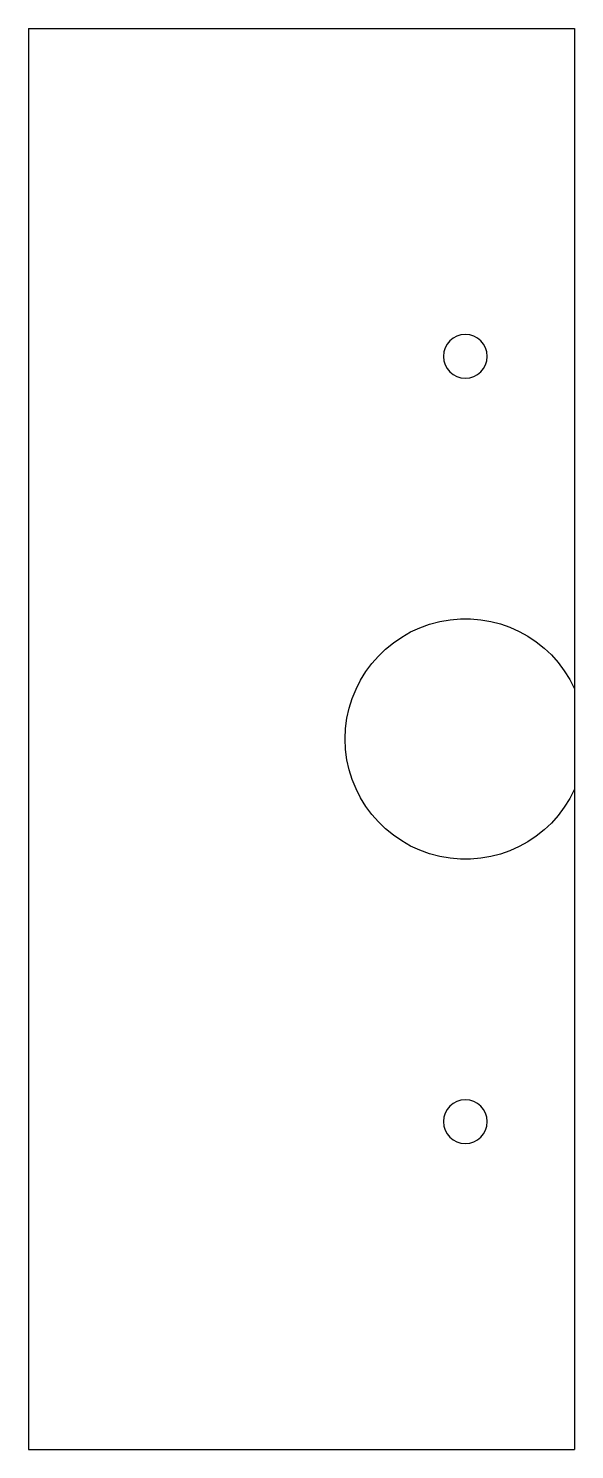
# Model space of a CAD drawing. Extents: x 0 to 50, y -65 to 65.
import ezdxf

# ---------------------------------------------------------------- set-up
doc = ezdxf.new("R2010")
doc.units = 0
doc.layers.add('VISIBLE', color=7, linetype='CONTINUOUS')

msp = doc.modelspace()

# ---------------------------------------------------------------- linework, layer by layer
at = {"layer": 'VISIBLE'}
for p, q in [((0, 65, -125), (50, 65, -125)), ((0, 65, -125), (0, -65, -125)), ((50, 65, -125), (50, -65, -125)), ((0, -65, -125), (50, -65, -125))]:
    msp.add_line(p, q, dxfattribs=at)
at = {"layer": 'VISIBLE', "extrusion": (0, 0, -1)}
for centre in [(-40, 35, 125), (-40, -35, 125)]:
    msp.add_circle(centre, 2, dxfattribs=at)
msp.add_arc((-40, 0, 125), 11, 204.62, 155.38, dxfattribs=at)

doc.saveas('drawing.dxf')
